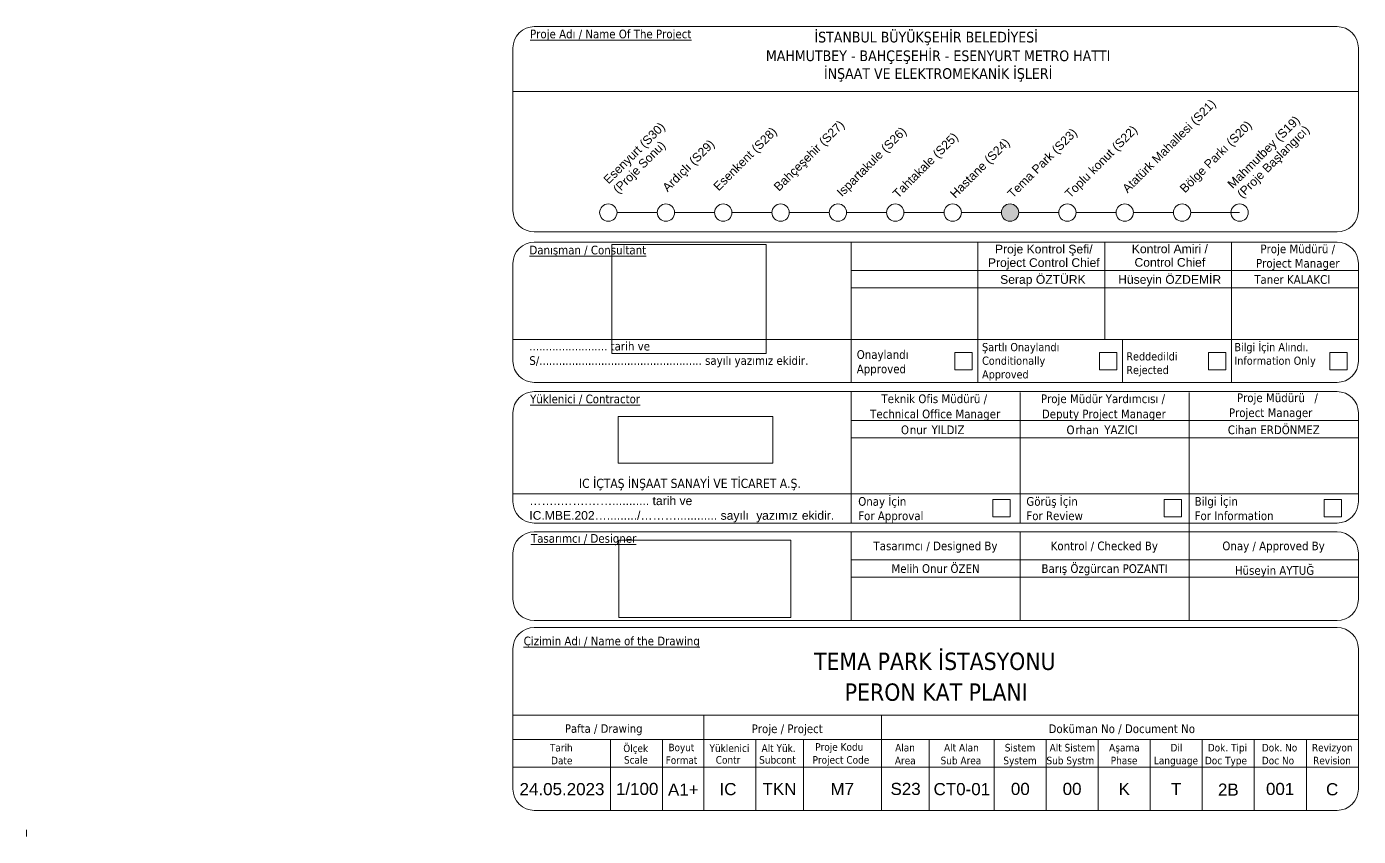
# Paper-space layout 'Layout1' of a CAD drawing. Header units: metres. Extents: x 0.923 to 1.235, y -0.003 to 0.372.
# Drawn here: x 0.9225 to 1.2294, y -0.003 to 0.1837 of the extents above; entities that cross this region are included whole.
import ezdxf

# ---------------------------------------------------------------- set-up
doc = ezdxf.new("R2010")
doc.units = ezdxf.units.M
doc.layers.add('G-PAFT', color=7, linetype='Continuous')
doc.styles.add('Arial_4', font='arial.ttf', dxfattribs={"height": 0.0028})
doc.styles.add('Arial_5', font='arial.ttf', dxfattribs={"height": 0.002})
doc.styles.add('Arial_6', font='arial.ttf', dxfattribs={"height": 0.001998})
doc.styles.add('Tahoma_1', font='tahoma.ttf', dxfattribs={"height": 0.001749})
doc.styles.add('Tahoma_11', font='tahoma.ttf', dxfattribs={"height": 0.004})
doc.styles.add('Tahoma_2', font='tahoma.ttf', dxfattribs={"height": 0.001998})
doc.styles.add('Tahoma_3', font='tahoma.ttf', dxfattribs={"height": 0.001722})
doc.styles.add('Tahoma_4', font='tahoma.ttf', dxfattribs={"height": 0.001968})
doc.styles.add('Tahoma_5', font='tahoma.ttf', dxfattribs={"height": 0.0021})
doc.styles.add('Tahoma_6', font='tahoma.ttf', dxfattribs={"height": 0.001889})
doc.styles.add('Tahoma_7', font='tahoma.ttf', dxfattribs={"height": 0.00246})
doc.styles.add('Tahoma_9', font='tahoma.ttf', dxfattribs={"height": 0.00246})
picture_1 = doc.add_image_def('image2.png', size_in_pixel=(1333, 599))
picture_2 = doc.add_image_def('image3.jpg', size_in_pixel=(645, 195))
picture_3 = doc.add_image_def('image4.png', size_in_pixel=(4953, 7004))

# ---------------------------------------------------------------- blocks, each defined once
blk = doc.blocks.new('*U887')
at = {"layer": 'G-PAFT', "lineweight": 9, "true_color": 0xff7f00}
h = blk.add_hatch(color=30, dxfattribs=at)
edge = h.paths.add_edge_path()
edge.add_arc((0.75314, 0.14531), 0.002, 180, 360)
edge.add_arc((0.75314, 0.14531), 0.002, 360, 540)
at = {"layer": 'G-PAFT', "lineweight": 9}
for p, q in [((0.6435, 0.18817), (0.8285, 0.18817)), ((0.63858, 0.14575), (0.63858, 0.18325)), ((0.83342, 0.18325), (0.83342, 0.14575)), ((0.83342, 0.17318), (0.63858, 0.17318)), ((0.8285, 0.14083), (0.6435, 0.14083)), ((0.8285, 0.13848), (0.6435, 0.13848)), ((0.71652, 0.13848), (0.71652, 0.10616)), ((0.74574, 0.13848), (0.74574, 0.11605)), ((0.77497, 0.13848), (0.77497, 0.11605)), ((0.80419, 0.13848), (0.80419, 0.11605)), ((0.63858, 0.11108), (0.63858, 0.13356)), ((0.83342, 0.13198), (0.71652, 0.13198)), ((0.83342, 0.13356), (0.83342, 0.11108)), ((0.83342, 0.12799), (0.71652, 0.12799)), ((0.83342, 0.11605), (0.63858, 0.11605)), ((0.74574, 0.11605), (0.74574, 0.10616)), ((0.77904, 0.11605), (0.77904, 0.10616)), ((0.80419, 0.11605), (0.80419, 0.10616)), ((0.74044, 0.11306), (0.74444, 0.11306)), ((0.74044, 0.10906), (0.74044, 0.11306)), ((0.74444, 0.11306), (0.74444, 0.10906)), ((0.77374, 0.11306), (0.77774, 0.11306)), ((0.77374, 0.10906), (0.77374, 0.11306)), ((0.77774, 0.11306), (0.77774, 0.10906)), ((0.7989, 0.11306), (0.80289, 0.11306)), ((0.7989, 0.10906), (0.7989, 0.11306)), ((0.80289, 0.11306), (0.80289, 0.10906)), ((0.82687, 0.11306), (0.83087, 0.11306)), ((0.82687, 0.10906), (0.82687, 0.11306)), ((0.83087, 0.11306), (0.83087, 0.10906)), ((0.74444, 0.10906), (0.74044, 0.10906)), ((0.77774, 0.10906), (0.77374, 0.10906)), ((0.80289, 0.10906), (0.7989, 0.10906)), ((0.83087, 0.10906), (0.82687, 0.10906)), ((0.8285, 0.10616), (0.6435, 0.10616)), ((0.8285, 0.10403), (0.6435, 0.10403)), ((0.71652, 0.07374), (0.71652, 0.10403)), ((0.75548, 0.07374), (0.75548, 0.10385)), ((0.79445, 0.07374), (0.79445, 0.10385)), ((0.63858, 0.07866), (0.63858, 0.09911)), ((0.83342, 0.09911), (0.83342, 0.07866)), ((0.83342, 0.09735), (0.71652, 0.09735)), ((0.83342, 0.09336), (0.71652, 0.09336)), ((0.63858, 0.08044), (0.83342, 0.08044)), ((0.7492, 0.07919), (0.75319, 0.07919)), ((0.7492, 0.07519), (0.7492, 0.07919)), ((0.75319, 0.07919), (0.75319, 0.07519)), ((0.78863, 0.07919), (0.79263, 0.07919)), ((0.78863, 0.07519), (0.78863, 0.07919)), ((0.79263, 0.07919), (0.79263, 0.07519)), ((0.82552, 0.07919), (0.82952, 0.07919)), ((0.82552, 0.07519), (0.82552, 0.07919)), ((0.82952, 0.07919), (0.82952, 0.07519)), ((0.8285, 0.07374), (0.6435, 0.07374)), ((0.75319, 0.07519), (0.7492, 0.07519)), ((0.79263, 0.07519), (0.78863, 0.07519)), ((0.79445, 0.07511), (0.79445, 0.05463)), ((0.82952, 0.07519), (0.82552, 0.07519)), ((0.8285, 0.07172), (0.6435, 0.07172)), ((0.71652, 0.07172), (0.71652, 0.05123)), ((0.71652, 0.06884), (0.71652, 0.07172)), ((0.75548, 0.05123), (0.75548, 0.07172)), ((0.79445, 0.05123), (0.79445, 0.07172)), ((0.79445, 0.07172), (0.79445, 0.05123)), ((0.63858, 0.05615), (0.63858, 0.0668)), ((0.83342, 0.06522), (0.71652, 0.06522)), ((0.83342, 0.0668), (0.83342, 0.05615)), ((0.83342, 0.06123), (0.71652, 0.06123)), ((0.8285, 0.05123), (0.6435, 0.05123)), ((0.8285, 0.04967), (0.6435, 0.04967)), ((0.63858, 0.01242), (0.63858, 0.04475)), ((0.83342, 0.04475), (0.83342, 0.03298)), ((0.83342, 0.03298), (0.83342, 0.01242)), ((0.83342, 0.02941), (0.63858, 0.02941)), ((0.68254, 0.0075), (0.68254, 0.02941)), ((0.72351, 0.0075), (0.72351, 0.02941)), ((0.83342, 0.02386), (0.63858, 0.02386)), ((0.66106, 0.0075), (0.66106, 0.02386)), ((0.67302, 0.0075), (0.67302, 0.02386)), ((0.69453, 0.0075), (0.69453, 0.02386)), ((0.70552, 0.0075), (0.70552, 0.02386)), ((0.7345, 0.0075), (0.7345, 0.02386)), ((0.74949, 0.0075), (0.74949, 0.02386)), ((0.76148, 0.0075), (0.76148, 0.02386)), ((0.77347, 0.0075), (0.77347, 0.02386)), ((0.78546, 0.0075), (0.78546, 0.02386)), ((0.79745, 0.0075), (0.79745, 0.02386)), ((0.80944, 0.0075), (0.80944, 0.02386)), ((0.82143, 0.0075), (0.82143, 0.02386)), ((0.83342, 0.01742), (0.63858, 0.01742)), ((0.8285, 0.0075), (0.6435, 0.0075))]:
    blk.add_line(p, q, dxfattribs=at)
at = {"layer": 'G-PAFT', "lineweight": 18}
for p, q in [((0.6626, 0.14531), (0.67182, 0.14531)), ((0.67582, 0.14531), (0.68504, 0.14531)), ((0.68904, 0.14531), (0.69826, 0.14531)), ((0.70226, 0.14531), (0.71148, 0.14531)), ((0.71548, 0.14531), (0.7247, 0.14531)), ((0.7287, 0.14531), (0.73792, 0.14531)), ((0.74192, 0.14531), (0.75114, 0.14531)), ((0.75514, 0.14531), (0.76436, 0.14531)), ((0.76836, 0.14531), (0.77758, 0.14531)), ((0.78158, 0.14531), (0.7908, 0.14531)), ((0.7948, 0.14531), (0.80605, 0.14531))]:
    blk.add_line(p, q, dxfattribs=at)
at = {"layer": 'G-PAFT', "color": 1, "lineweight": 9, "true_color": 0xff0000}
blk.add_line((0.5265, 0.0015), (0.5265, 0.003), dxfattribs=at)
at = {"layer": 'G-PAFT', "lineweight": 18}
for centre in [(0.66056, 0.14531), (0.67382, 0.14531), (0.68704, 0.14531), (0.70026, 0.14531), (0.71348, 0.14531), (0.7267, 0.14531), (0.73992, 0.14531), (0.75314, 0.14531), (0.76636, 0.14531), (0.77958, 0.14531), (0.7928, 0.14531), (0.80605, 0.14531)]:
    blk.add_circle(centre, 0.002, dxfattribs=at)
at = {"layer": 'G-PAFT', "lineweight": 9}
for centre, start, end in [((0.6435, 0.18325), 90, 180), ((0.8285, 0.18325), 0, 90), ((0.6435, 0.14575), 180, 270), ((0.8285, 0.14575), 270, 0), ((0.6435, 0.13356), 90, 180), ((0.8285, 0.13356), 0, 90), ((0.6435, 0.11108), 180, 270), ((0.8285, 0.11108), 270, 0), ((0.6435, 0.09911), 90, 180), ((0.8285, 0.09911), 0, 90), ((0.6435, 0.07866), 180, 270), ((0.8285, 0.07866), 270, 0), ((0.6435, 0.0668), 90, 180), ((0.8285, 0.0668), 0, 90), ((0.6435, 0.05615), 180, 270), ((0.8285, 0.05615), 270, 0), ((0.6435, 0.04475), 90, 180), ((0.8285, 0.04475), 0, 90), ((0.6435, 0.01242), 180, 270), ((0.8285, 0.01242), 270, 360)]:
    blk.add_arc(centre, 0.00492, start, end, dxfattribs=at)
at = {"layer": 'G-PAFT', "lineweight": 18}
for start, end in [(360, 180), (180, 0)]:
    blk.add_arc((0.75314, 0.14531), 0.002, start, end, dxfattribs=at)
at = {"layer": 'G-PAFT', "lineweight": 9}
for s, insert, char_height, width, attachment_point, line_spacing_factor, style in [('\\pt0.012,0.024,0.036,0.048,0.06,0.072,0.084,0.096,0.108,0.12,0.132,0.144,0.156,0.168,0.18,0.192,0.204,0.216,0.228,0.24,0.252,0.264,0.276,0.288,0.3,0.312,0.324,0.336,0.348,0.36,0.372,0.384;{\\LProje Adı / Name Of The Project}', (0.64252, 0.18748), 0.00199836, 0.0408848, 1, 0.996129, 'Tahoma_2'), ('\\pt0.012,0.024,0.036,0.048,0.06,0.072,0.084,0.096,0.108,0.12,0.132,0.144,0.156,0.168,0.18,0.192,0.204,0.216,0.228,0.24,0.252,0.264,0.276,0.288,0.3,0.312,0.324,0.336,0.348,0.36,0.372,0.384;İSTANBUL BÜYÜKŞEHİR BELEDİYESİ', (0.70805, 0.18698), 0.00246, 0.0555803, 1, 0.996129, 'Tahoma_9'), ('\\pt0.012,0.024,0.036,0.048,0.06,0.072,0.084,0.096,0.108,0.12,0.132,0.144,0.156,0.168,0.18,0.192,0.204,0.216,0.228,0.24,0.252,0.264,0.276,0.288,0.3,0.312,0.324,0.336,0.348,0.36,0.372,0.384;MAHMUTBEY - BAHÇEŞEHİR - ESENYURT METRO HATTI\\PİNŞAAT VE ELEKTROMEKANİK İŞLERİ', (0.73657, 0.18268), 0.00246011, 0.08473, 2, 0.996129, 'Tahoma_7'), ('\\pt0.012,0.024,0.036,0.048,0.06,0.072,0.084,0.096,0.108,0.12,0.132,0.144,0.156,0.168,0.18,0.192,0.204,0.216,0.228,0.24,0.252,0.264,0.276,0.288,0.3,0.312,0.324,0.336,0.348,0.36,0.372,0.384;{\\LDanışman / Consultant}', (0.64237, 0.13767), 0.00199836, 0.0288658, 1, 0.996129, 'Tahoma_2'), ('\\pt0.012,0.024,0.036,0.048,0.06,0.072,0.084,0.096,0.108,0.12,0.132,0.144,0.156,0.168,0.18,0.192,0.204,0.216,0.228,0.24,0.252,0.264,0.276,0.288,0.3,0.312,0.324,0.336,0.348,0.36,0.372,0.384;Proje Kontrol Şefi/\\PProject Control Chief', (0.76092, 0.13789), 0.00199836, 0.02659, 2, 0.936439, 'Arial_6'), ('\\pt0.012,0.024,0.036,0.048,0.06,0.072,0.084,0.096,0.108,0.12,0.132,0.144,0.156,0.168,0.18,0.192,0.204,0.216,0.228,0.24,0.252,0.264,0.276,0.288,0.3,0.312,0.324,0.336,0.348,0.36,0.372,0.384;Kontrol Amiri /\\PControl Chief', (0.78997, 0.13794), 0.00199836, 0.02659, 2, 0.936439, 'Arial_6'), ('\\pt0.012,0.024,0.036,0.048,0.06,0.072,0.084,0.096,0.108,0.12,0.132,0.144,0.156,0.168,0.18,0.192,0.204,0.216,0.228,0.24,0.252,0.264,0.276,0.288,0.3,0.312,0.324,0.336,0.348,0.36,0.372,0.384;Proje Müdürü /\\PProject Manager', (0.81945, 0.13794), 0.00199836, 0.02924, 2, 0.996129, 'Tahoma_2'), ('\\pt0.012,0.024,0.036,0.048,0.06,0.072,0.084,0.096,0.108,0.12,0.132,0.144,0.156,0.168,0.18,0.192,0.204,0.216,0.228,0.24,0.252,0.264,0.276,0.288,0.3,0.312,0.324,0.336,0.348,0.36,0.372,0.384;Serap ÖZTÜRK', (0.76071, 0.13088), 0.00199836, 0.0203111, 2, 0.936439, 'Arial_6'), ('\\pt0.012,0.024,0.036,0.048,0.06,0.072,0.084,0.096,0.108,0.12,0.132,0.144,0.156,0.168,0.18,0.192,0.204,0.216,0.228,0.24,0.252,0.264,0.276,0.288,0.3,0.312,0.324,0.336,0.348,0.36,0.372,0.384;Hüseyin ÖZDEMİR', (0.78993, 0.13088), 0.00199836, 0.0244521, 2, 0.936439, 'Arial_6'), ('\\pt0.012,0.024,0.036,0.048,0.06,0.072,0.084,0.096,0.108,0.12,0.132,0.144,0.156,0.168,0.18,0.192,0.204,0.216,0.228,0.24,0.252,0.264,0.276,0.288,0.3,0.312,0.324,0.336,0.348,0.36,0.372,0.384;Taner KALAKCI', (0.80942, 0.13088), 0.00199836, 0.0193718, 1, 0.996129, 'Tahoma_2'), ('\\pt0.012,0.024,0.036,0.048,0.06,0.072,0.084,0.096,0.108,0.12,0.132,0.144,0.156,0.168,0.18,0.192,0.204,0.216,0.228,0.24,0.252,0.264,0.276,0.288,0.3,0.312,0.324,0.336,0.348,0.36,0.372,0.384;........................ tarih ve\\PS/.................................................. sayılı yazımız ekidir.', (0.64235, 0.11551), 0.00199836, 0.06926, 1, 0.996129, 'Tahoma_2'), ('\\pt0.012,0.024,0.036,0.048,0.06,0.072,0.084,0.096,0.108,0.12,0.132,0.144,0.156,0.168,0.18,0.192,0.204,0.216,0.228,0.24,0.252,0.264,0.276,0.288,0.3,0.312,0.324,0.336,0.348,0.36,0.372,0.384;Onaylandı\\PApproved', (0.71781, 0.11358), 0.00199836, 0.01568, 1, 0.996129, 'Tahoma_2'), ('\\pt0.012,0.024,0.036,0.048,0.06,0.072,0.084,0.096,0.108,0.12,0.132,0.144,0.156,0.168,0.18,0.192,0.204,0.216,0.228,0.24,0.252,0.264,0.276,0.288,0.3,0.312,0.324,0.336,0.348,0.36,0.372,0.384;Şartlı Onaylandı\\PConditionally Approved', (0.74669, 0.11524), 0.00188889, 0.02434, 1, 0.996129, 'Tahoma_6'), ('\\pt0.012,0.024,0.036,0.048,0.06,0.072,0.084,0.096,0.108,0.12,0.132,0.144,0.156,0.168,0.18,0.192,0.204,0.216,0.228,0.24,0.252,0.264,0.276,0.288,0.3,0.312,0.324,0.336,0.348,0.36,0.372,0.384;Bilgi İçin Alındı.\\PInformation Only', (0.80485, 0.11524), 0.00188889, 0.01971, 1, 0.996129, 'Tahoma_6'), ('\\pt0.012,0.024,0.036,0.048,0.06,0.072,0.084,0.096,0.108,0.12,0.132,0.144,0.156,0.168,0.18,0.192,0.204,0.216,0.228,0.24,0.252,0.264,0.276,0.288,0.3,0.312,0.324,0.336,0.348,0.36,0.372,0.384;Reddedildi\\PRejected', (0.77993, 0.11311), 0.00188889, 0.01217, 1, 0.996129, 'Tahoma_6'), ('\\pt0.012,0.024,0.036,0.048,0.06,0.072,0.084,0.096,0.108,0.12,0.132,0.144,0.156,0.168,0.18,0.192,0.204,0.216,0.228,0.24,0.252,0.264,0.276,0.288,0.3,0.312,0.324,0.336,0.348,0.36,0.372,0.384;{\\LYüklenici / Contractor}', (0.64252, 0.10334), 0.00199836, 0.0273205, 1, 0.996129, 'Tahoma_2'), ('\\pt0.012,0.024,0.036,0.048,0.06,0.072,0.084,0.096,0.108,0.12,0.132,0.144,0.156,0.168,0.18,0.192,0.204,0.216,0.228,0.24,0.252,0.264,0.276,0.288,0.3,0.312,0.324,0.336,0.348,0.36,0.372,0.384;Teknik Ofis Müdürü /', (0.72349, 0.10338), 0.00199836, 0.0265933, 1, 0.996129, 'Tahoma_2'), ('\\pt0.012,0.024,0.036,0.048,0.06,0.072,0.084,0.096,0.108,0.12,0.132,0.144,0.156,0.168,0.18,0.192,0.204,0.216,0.228,0.24,0.252,0.264,0.276,0.288,0.3,0.312,0.324,0.336,0.348,0.36,0.372,0.384;Proje Müdür Yardımcısı /', (0.76025, 0.10338), 0.00199836, 0.0312696, 1, 0.996129, 'Tahoma_2'), ('\\pt0.012,0.024,0.036,0.048,0.06,0.072,0.084,0.096,0.108,0.12,0.132,0.144,0.156,0.168,0.18,0.192,0.204,0.216,0.228,0.24,0.252,0.264,0.276,0.288,0.3,0.312,0.324,0.336,0.348,0.36,0.372,0.384;Proje Müdürü', (0.80543, 0.10361), 0.00199836, 0.01717, 1, 0.996129, 'Tahoma_2'), ('\\pt0.012,0.024,0.036,0.048,0.06,0.072,0.084,0.096,0.108,0.12,0.132,0.144,0.156,0.168,0.18,0.192,0.204,0.216,0.228,0.24,0.252,0.264,0.276,0.288,0.3,0.312,0.324,0.336,0.348,0.36,0.372,0.384; /', (0.82254, 0.10361), 0.00199836, 0.0019998, 1, 0.996129, 'Tahoma_2'), ('\\pt0.012,0.024,0.036,0.048,0.06,0.072,0.084,0.096,0.108,0.12,0.132,0.144,0.156,0.168,0.18,0.192,0.204,0.216,0.228,0.24,0.252,0.264,0.276,0.288,0.3,0.312,0.324,0.336,0.348,0.36,0.372,0.384;Technical Office Manager', (0.7209, 0.09988), 0.00199836, 0.0322695, 1, 0.996129, 'Tahoma_2'), ('\\pt0.012,0.024,0.036,0.048,0.06,0.072,0.084,0.096,0.108,0.12,0.132,0.144,0.156,0.168,0.18,0.192,0.204,0.216,0.228,0.24,0.252,0.264,0.276,0.288,0.3,0.312,0.324,0.336,0.348,0.36,0.372,0.384;Deputy Project Manager', (0.76047, 0.09988), 0.00199836, 0.0307343, 1, 0.996129, 'Tahoma_2'), ('\\pt0.012,0.024,0.036,0.048,0.06,0.072,0.084,0.096,0.108,0.12,0.132,0.144,0.156,0.168,0.18,0.192,0.204,0.216,0.228,0.24,0.252,0.264,0.276,0.288,0.3,0.312,0.324,0.336,0.348,0.36,0.372,0.384;Project Manager', (0.80358, 0.10017), 0.00199836, 0.0208464, 1, 0.996129, 'Tahoma_2'), ('\\pt0.012,0.024,0.036,0.048,0.06,0.072,0.084,0.096,0.108,0.12,0.132,0.144,0.156,0.168,0.18,0.192,0.204,0.216,0.228,0.24,0.252,0.264,0.276,0.288,0.3,0.312,0.324,0.336,0.348,0.36,0.372,0.384;O', (0.728, 0.09622), 0.00199836, 0.0020705, 1, 0.996129, 'Tahoma_2'), ('\\pt0.012,0.024,0.036,0.048,0.06,0.072,0.084,0.096,0.108,0.12,0.132,0.144,0.156,0.168,0.18,0.192,0.204,0.216,0.228,0.24,0.252,0.264,0.276,0.288,0.3,0.312,0.324,0.336,0.348,0.36,0.372,0.384;nur', (0.73004, 0.09622), 0.00199836, 0.004343, 1, 0.996129, 'Tahoma_2'), ('\\pt0.012,0.024,0.036,0.048,0.06,0.072,0.084,0.096,0.108,0.12,0.132,0.144,0.156,0.168,0.18,0.192,0.204,0.216,0.228,0.24,0.252,0.264,0.276,0.288,0.3,0.312,0.324,0.336,0.348,0.36,0.372,0.384; YILDIZ', (0.7343, 0.09622), 0.00199836, 0.0096859, 1, 0.996129, 'Tahoma_2'), ('\\pt0.012,0.024,0.036,0.048,0.06,0.072,0.084,0.096,0.108,0.12,0.132,0.144,0.156,0.168,0.18,0.192,0.204,0.216,0.228,0.24,0.252,0.264,0.276,0.288,0.3,0.312,0.324,0.336,0.348,0.36,0.372,0.384;O', (0.76615, 0.09622), 0.00199836, 0.0020705, 1, 0.996129, 'Tahoma_2'), ('\\pt0.012,0.024,0.036,0.048,0.06,0.072,0.084,0.096,0.108,0.12,0.132,0.144,0.156,0.168,0.18,0.192,0.204,0.216,0.228,0.24,0.252,0.264,0.276,0.288,0.3,0.312,0.324,0.336,0.348,0.36,0.372,0.384;rhan', (0.76819, 0.09622), 0.00199836, 0.0058782, 1, 0.996129, 'Tahoma_2'), ('\\pt0.012,0.024,0.036,0.048,0.06,0.072,0.084,0.096,0.108,0.12,0.132,0.144,0.156,0.168,0.18,0.192,0.204,0.216,0.228,0.24,0.252,0.264,0.276,0.288,0.3,0.312,0.324,0.336,0.348,0.36,0.372,0.384;YAZICI', (0.77486, 0.09622), 0.00199836, 0.0089486, 1, 0.996129, 'Tahoma_2'), ('\\pt0.012,0.024,0.036,0.048,0.06,0.072,0.084,0.096,0.108,0.12,0.132,0.144,0.156,0.168,0.18,0.192,0.204,0.216,0.228,0.24,0.252,0.264,0.276,0.288,0.3,0.312,0.324,0.336,0.348,0.36,0.372,0.384;Cihan ERDÖNMEZ', (0.81392, 0.09622), 0.00199836, 0.0227856, 2, 0.996129, 'Tahoma_2'), ('\\pt0.012,0.024,0.036,0.048,0.06,0.072,0.084,0.096,0.108,0.12,0.132,0.144,0.156,0.168,0.18,0.192,0.204,0.216,0.228,0.24,0.252,0.264,0.276,0.288,0.3,0.312,0.324,0.336,0.348,0.36,0.372,0.384;IC İÇTAŞ İNŞAAT SANAYİ VE TİCARET A.Ş.', (0.6538, 0.08394), 0.0021, 0.0551157, 1, 0.996129, 'Tahoma_5'), ('\\pt0.012,0.024,0.036,0.048,0.06,0.072,0.084,0.096,0.108,0.12,0.132,0.144,0.156,0.168,0.18,0.192,0.204,0.216,0.228,0.24,0.252,0.264,0.276,0.288,0.3,0.312,0.324,0.336,0.348,0.36,0.372,0.384;……..…….……........... tarih ve', (0.64235, 0.07987), 0.002, 0.038885, 1, 0.936439, 'Arial_5'), ('\\pt0.012,0.024,0.036,0.048,0.06,0.072,0.084,0.096,0.108,0.12,0.132,0.144,0.156,0.168,0.18,0.192,0.204,0.216,0.228,0.24,0.252,0.264,0.276,0.288,0.3,0.312,0.324,0.336,0.348,0.36,0.372,0.384;Onay İçin\\PFor Approval', (0.71815, 0.07972), 0.00199836, 0.02097, 1, 0.996129, 'Tahoma_2'), ('\\pt0.012,0.024,0.036,0.048,0.06,0.072,0.084,0.096,0.108,0.12,0.132,0.144,0.156,0.168,0.18,0.192,0.204,0.216,0.228,0.24,0.252,0.264,0.276,0.288,0.3,0.312,0.324,0.336,0.348,0.36,0.372,0.384;Görüş İçin\\PFor Review', (0.7569, 0.07972), 0.00199836, 0.02434, 1, 0.996129, 'Tahoma_2'), ('\\pt0.012,0.024,0.036,0.048,0.06,0.072,0.084,0.096,0.108,0.12,0.132,0.144,0.156,0.168,0.18,0.192,0.204,0.216,0.228,0.24,0.252,0.264,0.276,0.288,0.3,0.312,0.324,0.336,0.348,0.36,0.372,0.384;Bilgi İçin\\PFor Information', (0.79568, 0.07972), 0.00199836, 0.02368, 1, 0.996129, 'Tahoma_2'), ('\\pt0.012,0.024,0.036,0.048,0.06,0.072,0.084,0.096,0.108,0.12,0.132,0.144,0.156,0.168,0.18,0.192,0.204,0.216,0.228,0.24,0.252,0.264,0.276,0.288,0.3,0.312,0.324,0.336,0.348,0.36,0.372,0.384;IC.MBE.202…........./………............ sayılı', (0.64235, 0.07649), 0.002, 0.0522473, 1, 0.936439, 'Arial_5'), ('\\pt0.012,0.024,0.036,0.048,0.06,0.072,0.084,0.096,0.108,0.12,0.132,0.144,0.156,0.168,0.18,0.192,0.204,0.216,0.228,0.24,0.252,0.264,0.276,0.288,0.3,0.312,0.324,0.336,0.348,0.36,0.372,0.384; y', (0.69389, 0.07649), 0.002, 0.0022725, 1, 0.936439, 'Arial_5'), ('\\pt0.012,0.024,0.036,0.048,0.06,0.072,0.084,0.096,0.108,0.12,0.132,0.144,0.156,0.168,0.18,0.192,0.204,0.216,0.228,0.24,0.252,0.264,0.276,0.288,0.3,0.312,0.324,0.336,0.348,0.36,0.372,0.384;azımız', (0.696, 0.07649), 0.002, 0.008484, 1, 0.936439, 'Arial_5'), ('\\pt0.012,0.024,0.036,0.048,0.06,0.072,0.084,0.096,0.108,0.12,0.132,0.144,0.156,0.168,0.18,0.192,0.204,0.216,0.228,0.24,0.252,0.264,0.276,0.288,0.3,0.312,0.324,0.336,0.348,0.36,0.372,0.384;ekidir.', (0.70515, 0.07649), 0.002, 0.0078174, 1, 0.936439, 'Arial_5'), ('\\pt0.012,0.024,0.036,0.048,0.06,0.072,0.084,0.096,0.108,0.12,0.132,0.144,0.156,0.168,0.18,0.192,0.204,0.216,0.228,0.24,0.252,0.264,0.276,0.288,0.3,0.312,0.324,0.336,0.348,0.36,0.372,0.384;{\\LTasarımcı / Designer}', (0.65486, 0.07119), 0.00199836, 0.02626, 2, 0.996129, 'Tahoma_2'), ('\\pt0.012,0.024,0.036,0.048,0.06,0.072,0.084,0.096,0.108,0.12,0.132,0.144,0.156,0.168,0.18,0.192,0.204,0.216,0.228,0.24,0.252,0.264,0.276,0.288,0.3,0.312,0.324,0.336,0.348,0.36,0.372,0.384;Tasarımcı / Designed By', (0.73596, 0.06946), 0.00199836, 0.0307343, 2, 0.996129, 'Tahoma_2'), ('\\pt0.012,0.024,0.036,0.048,0.06,0.072,0.084,0.096,0.108,0.12,0.132,0.144,0.156,0.168,0.18,0.192,0.204,0.216,0.228,0.24,0.252,0.264,0.276,0.288,0.3,0.312,0.324,0.336,0.348,0.36,0.372,0.384;Kontrol / Checked By', (0.77486, 0.06946), 0.00199836, 0.0265933, 2, 0.996129, 'Tahoma_2'), ('\\pt0.012,0.024,0.036,0.048,0.06,0.072,0.084,0.096,0.108,0.12,0.132,0.144,0.156,0.168,0.18,0.192,0.204,0.216,0.228,0.24,0.252,0.264,0.276,0.288,0.3,0.312,0.324,0.336,0.348,0.36,0.372,0.384;Onay / Approved By', (0.81387, 0.06946), 0.00199836, 0.025452, 2, 0.996129, 'Tahoma_2'), ('\\pt0.012,0.024,0.036,0.048,0.06,0.072,0.084,0.096,0.108,0.12,0.132,0.144,0.156,0.168,0.18,0.192,0.204,0.216,0.228,0.24,0.252,0.264,0.276,0.288,0.3,0.312,0.324,0.336,0.348,0.36,0.372,0.384;Melih Onur ÖZEN', (0.73597, 0.06424), 0.00199836, 0.021917, 2, 0.996129, 'Tahoma_2'), ('\\pt0.012,0.024,0.036,0.048,0.06,0.072,0.084,0.096,0.108,0.12,0.132,0.144,0.156,0.168,0.18,0.192,0.204,0.216,0.228,0.24,0.252,0.264,0.276,0.288,0.3,0.312,0.324,0.336,0.348,0.36,0.372,0.384;Barış Özgürcan POZANTI', (0.77494, 0.06424), 0.00199836, 0.0316635, 2, 0.996129, 'Tahoma_2'), ('\\pt0.012,0.024,0.036,0.048,0.06,0.072,0.084,0.096,0.108,0.12,0.132,0.144,0.156,0.168,0.18,0.192,0.204,0.216,0.228,0.24,0.252,0.264,0.276,0.288,0.3,0.312,0.324,0.336,0.348,0.36,0.372,0.384;Hüseyin AYTUĞ', (0.8141, 0.06252), 0.00199836, 0.03453, 5, 0.996129, 'Tahoma_2'), ('\\pt0.012,0.024,0.036,0.048,0.06,0.072,0.084,0.096,0.108,0.12,0.132,0.144,0.156,0.168,0.18,0.192,0.204,0.216,0.228,0.24,0.252,0.264,0.276,0.288,0.3,0.312,0.324,0.336,0.348,0.36,0.372,0.384;{\\LÇizimin Adı / Name of the Drawing}', (0.66134, 0.04755), 0.00199836, 0.0438946, 2, 0.996129, 'Tahoma_2')]:
    blk.add_mtext(s, dxfattribs=dict(at, insert=insert, char_height=char_height, width=width, attachment_point=attachment_point, line_spacing_factor=line_spacing_factor, style=style))
for s, insert, char_height, width, attachment_point, rotation, line_spacing_factor, style in [('\\pt0.012,0.024,0.036,0.048,0.06,0.072,0.084,0.096,0.108,0.12,0.132,0.144,0.156,0.168,0.18,0.192,0.204,0.216,0.228,0.24,0.252,0.264,0.276,0.288,0.3,0.312,0.324,0.336,0.348,0.36,0.372,0.384;Atatürk Mahallesi (S21)', (0.78066, 0.14926), 0.00199836, 0.0300677, 7, 45, 0.936439, 'Arial_6'), ('\\pt0.012,0.024,0.036,0.048,0.06,0.072,0.084,0.096,0.108,0.12,0.132,0.144,0.156,0.168,0.18,0.192,0.204,0.216,0.228,0.24,0.252,0.264,0.276,0.288,0.3,0.312,0.324,0.336,0.348,0.36,0.372,0.384;Esenyurt (S30)\\P(Proje Sonu)', (0.66326, 0.1491), 0.00199836, 0.02666, 7, 45, 0.936439, 'Arial_6'), ('\\pt0.012,0.024,0.036,0.048,0.06,0.072,0.084,0.096,0.108,0.12,0.132,0.144,0.156,0.168,0.18,0.192,0.204,0.216,0.228,0.24,0.252,0.264,0.276,0.288,0.3,0.312,0.324,0.336,0.348,0.36,0.372,0.384;Bahçeşehir (S27)', (0.70032, 0.14967), 0.00199836, 0.0223816, 7, 45, 0.936439, 'Arial_6'), ('\\pt0.012,0.024,0.036,0.048,0.06,0.072,0.084,0.096,0.108,0.12,0.132,0.144,0.156,0.168,0.18,0.192,0.204,0.216,0.228,0.24,0.252,0.264,0.276,0.288,0.3,0.312,0.324,0.336,0.348,0.36,0.372,0.384;Bölge Parkı (S20)', (0.79388, 0.14926), 0.00199836, 0.0228462, 7, 45, 0.936439, 'Arial_6'), ('\\pt0.012,0.024,0.036,0.048,0.06,0.072,0.084,0.096,0.108,0.12,0.132,0.144,0.156,0.168,0.18,0.192,0.204,0.216,0.228,0.24,0.252,0.264,0.276,0.288,0.3,0.312,0.324,0.336,0.348,0.36,0.372,0.384;Mahmutbey (S19)\\P(Proje Başlangıcı)', (0.80709, 0.14807), 0.00199836, 0.02811, 7, 45, 0.936439, 'Arial_6'), ('\\pt0.012,0.024,0.036,0.048,0.06,0.072,0.084,0.096,0.108,0.12,0.132,0.144,0.156,0.168,0.18,0.192,0.204,0.216,0.228,0.24,0.252,0.264,0.276,0.288,0.3,0.312,0.324,0.336,0.348,0.36,0.372,0.384;Esenkent (S28)', (0.6864, 0.14974), 0.00199836, 0.0199778, 7, 45, 0.936439, 'Arial_6'), ('\\pt0.012,0.024,0.036,0.048,0.06,0.072,0.084,0.096,0.108,0.12,0.132,0.144,0.156,0.168,0.18,0.192,0.204,0.216,0.228,0.24,0.252,0.264,0.276,0.288,0.3,0.312,0.324,0.336,0.348,0.36,0.372,0.384;Ispartakule (S26)', (0.71482, 0.14838), 0.00199836, 0.0220483, 7, 45, 0.936439, 'Arial_6'), ('\\pt0.012,0.024,0.036,0.048,0.06,0.072,0.084,0.096,0.108,0.12,0.132,0.144,0.156,0.168,0.18,0.192,0.204,0.216,0.228,0.24,0.252,0.264,0.276,0.288,0.3,0.312,0.324,0.336,0.348,0.36,0.372,0.384;Tahtakale (S25)', (0.72773, 0.14807), 0.00199836, 0.0205737, 7, 45, 0.936439, 'Arial_6'), ('\\pt0.012,0.024,0.036,0.048,0.06,0.072,0.084,0.096,0.108,0.12,0.132,0.144,0.156,0.168,0.18,0.192,0.204,0.216,0.228,0.24,0.252,0.264,0.276,0.288,0.3,0.312,0.324,0.336,0.348,0.36,0.372,0.384;Tema Park (S23)', (0.75417, 0.14807), 0.00199836, 0.0219776, 7, 45, 0.936439, 'Arial_6'), ('\\pt0.012,0.024,0.036,0.048,0.06,0.072,0.084,0.096,0.108,0.12,0.132,0.144,0.156,0.168,0.18,0.192,0.204,0.216,0.228,0.24,0.252,0.264,0.276,0.288,0.3,0.312,0.324,0.336,0.348,0.36,0.372,0.384;Toplu konut (S22)', (0.76739, 0.14807), 0.00199836, 0.0229775, 7, 45, 0.936439, 'Arial_6'), ('\\pt0.012,0.024,0.036,0.048,0.06,0.072,0.084,0.096,0.108,0.12,0.132,0.144,0.156,0.168,0.18,0.192,0.204,0.216,0.228,0.24,0.252,0.264,0.276,0.288,0.3,0.312,0.324,0.336,0.348,0.36,0.372,0.384;Ardıçlı (S29)', (0.67467, 0.1495), 0.00199836, 0.0160994, 7, 45, 0.936439, 'Arial_6'), ('\\pt0.012,0.024,0.036,0.048,0.06,0.072,0.084,0.096,0.108,0.12,0.132,0.144,0.156,0.168,0.18,0.192,0.204,0.216,0.228,0.24,0.252,0.264,0.276,0.288,0.3,0.312,0.324,0.336,0.348,0.36,0.372,0.384;Hastane (S24)', (0.74095, 0.14807), 0.00199836, 0.0186446, 7, 45, 0.936439, 'Arial_6'), ('\\pt0.012,0.024,0.036,0.048,0.06,0.072,0.084,0.096,0.108,0.12,0.132,0.144,0.156,0.168,0.18,0.192,0.204,0.216,0.228,0.24,0.252,0.264,0.276,0.288,0.3,0.312,0.324,0.336,0.348,0.36,0.372,0.384;Pafta / Drawing', (0.65054, 0.02734), 0.00196809, 0.0185032, 1, 360, 0.996129, 'Tahoma_4'), ('\\pt0.012,0.024,0.036,0.048,0.06,0.072,0.084,0.096,0.108,0.12,0.132,0.144,0.156,0.168,0.18,0.192,0.204,0.216,0.228,0.24,0.252,0.264,0.276,0.288,0.3,0.312,0.324,0.336,0.348,0.36,0.372,0.384;Proje / Project', (0.69359, 0.02731), 0.00199836, 0.0182406, 1, 360, 0.996129, 'Tahoma_2'), ('\\pt0.012,0.024,0.036,0.048,0.06,0.072,0.084,0.096,0.108,0.12,0.132,0.144,0.156,0.168,0.18,0.192,0.204,0.216,0.228,0.24,0.252,0.264,0.276,0.288,0.3,0.312,0.324,0.336,0.348,0.36,0.372,0.384;Doküman No / Document No', (0.76201, 0.02731), 0.00199836, 0.0364812, 1, 360, 0.996129, 'Tahoma_2'), ('\\pt0.012,0.024,0.036,0.048,0.06,0.072,0.084,0.096,0.108,0.12,0.132,0.144,0.156,0.168,0.18,0.192,0.204,0.216,0.228,0.24,0.252,0.264,0.276,0.288,0.3,0.312,0.324,0.336,0.348,0.36,0.372,0.384;Tarih', (0.64709, 0.02283), 0.00174857, 0.0056156, 1, 360, 0.996129, 'Tahoma_1'), ('\\pt0.012,0.024,0.036,0.048,0.06,0.072,0.084,0.096,0.108,0.12,0.132,0.144,0.156,0.168,0.18,0.192,0.204,0.216,0.228,0.24,0.252,0.264,0.276,0.288,0.3,0.312,0.324,0.336,0.348,0.36,0.372,0.384;Ölçek', (0.66401, 0.02266), 0.00172207, 0.0056762, 1, 360, 0.996129, 'Tahoma_3'), ('\\pt0.012,0.024,0.036,0.048,0.06,0.072,0.084,0.096,0.108,0.12,0.132,0.144,0.156,0.168,0.18,0.192,0.204,0.216,0.228,0.24,0.252,0.264,0.276,0.288,0.3,0.312,0.324,0.336,0.348,0.36,0.372,0.384;Boyut', (0.67444, 0.02286), 0.00172207, 0.0060095, 1, 360, 0.996129, 'Tahoma_3'), ('\\pt0.012,0.024,0.036,0.048,0.06,0.072,0.084,0.096,0.108,0.12,0.132,0.144,0.156,0.168,0.18,0.192,0.204,0.216,0.228,0.24,0.252,0.264,0.276,0.288,0.3,0.312,0.324,0.336,0.348,0.36,0.372,0.384;Yüklenici', (0.68388, 0.02271), 0.00174857, 0.0094839, 1, 360, 0.996129, 'Tahoma_1'), ('\\pt0.012,0.024,0.036,0.048,0.06,0.072,0.084,0.096,0.108,0.12,0.132,0.144,0.156,0.168,0.18,0.192,0.204,0.216,0.228,0.24,0.252,0.264,0.276,0.288,0.3,0.312,0.324,0.336,0.348,0.36,0.372,0.384;Alt Yük.', (0.69587, 0.02271), 0.00174857, 0.0084133, 1, 360, 0.996129, 'Tahoma_1'), ('\\pt0.012,0.024,0.036,0.048,0.06,0.072,0.084,0.096,0.108,0.12,0.132,0.144,0.156,0.168,0.18,0.192,0.204,0.216,0.228,0.24,0.252,0.264,0.276,0.288,0.3,0.312,0.324,0.336,0.348,0.36,0.372,0.384;Proje Kodu', (0.70824, 0.02299), 0.00174857, 0.0118978, 1, 360, 0.996129, 'Tahoma_1'), ('\\pt0.012,0.024,0.036,0.048,0.06,0.072,0.084,0.096,0.108,0.12,0.132,0.144,0.156,0.168,0.18,0.192,0.204,0.216,0.228,0.24,0.252,0.264,0.276,0.288,0.3,0.312,0.324,0.336,0.348,0.36,0.372,0.384;Alan', (0.72666, 0.02283), 0.00174857, 0.004747, 1, 360, 0.996129, 'Tahoma_1'), ('\\pt0.012,0.024,0.036,0.048,0.06,0.072,0.084,0.096,0.108,0.12,0.132,0.144,0.156,0.168,0.18,0.192,0.204,0.216,0.228,0.24,0.252,0.264,0.276,0.288,0.3,0.312,0.324,0.336,0.348,0.36,0.372,0.384;Alt Alan', (0.73793, 0.02283), 0.00174857, 0.0083527, 1, 360, 0.996129, 'Tahoma_1'), ('\\pt0.012,0.024,0.036,0.048,0.06,0.072,0.084,0.096,0.108,0.12,0.132,0.144,0.156,0.168,0.18,0.192,0.204,0.216,0.228,0.24,0.252,0.264,0.276,0.288,0.3,0.312,0.324,0.336,0.348,0.36,0.372,0.384;Sistem', (0.75193, 0.02283), 0.00174857, 0.0072821, 1, 360, 0.996129, 'Tahoma_1'), ('\\pt0.012,0.024,0.036,0.048,0.06,0.072,0.084,0.096,0.108,0.12,0.132,0.144,0.156,0.168,0.18,0.192,0.204,0.216,0.228,0.24,0.252,0.264,0.276,0.288,0.3,0.312,0.324,0.336,0.348,0.36,0.372,0.384;Alt Sistem', (0.76226, 0.02283), 0.00174857, 0.0108878, 1, 360, 0.996129, 'Tahoma_1'), ('\\pt0.012,0.024,0.036,0.048,0.06,0.072,0.084,0.096,0.108,0.12,0.132,0.144,0.156,0.168,0.18,0.192,0.204,0.216,0.228,0.24,0.252,0.264,0.276,0.288,0.3,0.312,0.324,0.336,0.348,0.36,0.372,0.384;A', (0.77595, 0.02283), 0.00174857, 0.0015352, 1, 360, 0.996129, 'Tahoma_1'), ('\\pt0.012,0.024,0.036,0.048,0.06,0.072,0.084,0.096,0.108,0.12,0.132,0.144,0.156,0.168,0.18,0.192,0.204,0.216,0.228,0.24,0.252,0.264,0.276,0.288,0.3,0.312,0.324,0.336,0.348,0.36,0.372,0.384;şama', (0.7774, 0.02283), 0.00174857, 0.0058176, 1, 360, 0.996129, 'Tahoma_1'), ('\\pt0.012,0.024,0.036,0.048,0.06,0.072,0.084,0.096,0.108,0.12,0.132,0.144,0.156,0.168,0.18,0.192,0.204,0.216,0.228,0.24,0.252,0.264,0.276,0.288,0.3,0.312,0.324,0.336,0.348,0.36,0.372,0.384;Dil', (0.79012, 0.02283), 0.00174857, 0.0028078, 1, 360, 0.996129, 'Tahoma_1'), ('\\pt0.012,0.024,0.036,0.048,0.06,0.072,0.084,0.096,0.108,0.12,0.132,0.144,0.156,0.168,0.18,0.192,0.204,0.216,0.228,0.24,0.252,0.264,0.276,0.288,0.3,0.312,0.324,0.336,0.348,0.36,0.372,0.384;Dok. Tipi', (0.79871, 0.02283), 0.00174857, 0.0096859, 1, 360, 0.996129, 'Tahoma_1'), ('\\pt0.012,0.024,0.036,0.048,0.06,0.072,0.084,0.096,0.108,0.12,0.132,0.144,0.156,0.168,0.18,0.192,0.204,0.216,0.228,0.24,0.252,0.264,0.276,0.288,0.3,0.312,0.324,0.336,0.348,0.36,0.372,0.384;Dok. No', (0.81117, 0.02283), 0.00174857, 0.0088173, 1, 360, 0.996129, 'Tahoma_1'), ('\\pt0.012,0.024,0.036,0.048,0.06,0.072,0.084,0.096,0.108,0.12,0.132,0.144,0.156,0.168,0.18,0.192,0.204,0.216,0.228,0.24,0.252,0.264,0.276,0.288,0.3,0.312,0.324,0.336,0.348,0.36,0.372,0.384;Revizyon', (0.82271, 0.02283), 0.00174857, 0.0096253, 1, 360, 0.996129, 'Tahoma_1'), ('\\pt0.012,0.024,0.036,0.048,0.06,0.072,0.084,0.096,0.108,0.12,0.132,0.144,0.156,0.168,0.18,0.192,0.204,0.216,0.228,0.24,0.252,0.264,0.276,0.288,0.3,0.312,0.324,0.336,0.348,0.36,0.372,0.384;Date', (0.64736, 0.01986), 0.00174857, 0.0050803, 1, 360, 0.996129, 'Tahoma_1'), ('\\pt0.012,0.024,0.036,0.048,0.06,0.072,0.084,0.096,0.108,0.12,0.132,0.144,0.156,0.168,0.18,0.192,0.204,0.216,0.228,0.24,0.252,0.264,0.276,0.288,0.3,0.312,0.324,0.336,0.348,0.36,0.372,0.384;Scale', (0.66418, 0.02), 0.00172207, 0.0054136, 1, 360, 0.996129, 'Tahoma_3'), ('\\pt0.012,0.024,0.036,0.048,0.06,0.072,0.084,0.096,0.108,0.12,0.132,0.144,0.156,0.168,0.18,0.192,0.204,0.216,0.228,0.24,0.252,0.264,0.276,0.288,0.3,0.312,0.324,0.336,0.348,0.36,0.372,0.384;Format', (0.67379, 0.01993), 0.00172207, 0.0073528, 1, 360, 0.996129, 'Tahoma_3'), ('\\pt0.012,0.024,0.036,0.048,0.06,0.072,0.084,0.096,0.108,0.12,0.132,0.144,0.156,0.168,0.18,0.192,0.204,0.216,0.228,0.24,0.252,0.264,0.276,0.288,0.3,0.312,0.324,0.336,0.348,0.36,0.372,0.384;Contr', (0.68531, 0.02001), 0.00174857, 0.0059489, 1, 360, 0.996129, 'Tahoma_1'), ('\\pt0.012,0.024,0.036,0.048,0.06,0.072,0.084,0.096,0.108,0.12,0.132,0.144,0.156,0.168,0.18,0.192,0.204,0.216,0.228,0.24,0.252,0.264,0.276,0.288,0.3,0.312,0.324,0.336,0.348,0.36,0.372,0.384;Subcont', (0.69532, 0.02001), 0.00174857, 0.008888, 1, 360, 0.996129, 'Tahoma_1'), ('\\pt0.012,0.024,0.036,0.048,0.06,0.072,0.084,0.096,0.108,0.12,0.132,0.144,0.156,0.168,0.18,0.192,0.204,0.216,0.228,0.24,0.252,0.264,0.276,0.288,0.3,0.312,0.324,0.336,0.348,0.36,0.372,0.384;Project Code', (0.70762, 0.02001), 0.00174857, 0.0136956, 1, 360, 0.996129, 'Tahoma_1'), ('\\pt0.012,0.024,0.036,0.048,0.06,0.072,0.084,0.096,0.108,0.12,0.132,0.144,0.156,0.168,0.18,0.192,0.204,0.216,0.228,0.24,0.252,0.264,0.276,0.288,0.3,0.312,0.324,0.336,0.348,0.36,0.372,0.384;Area', (0.7266, 0.01986), 0.00174857, 0.0049389, 1, 360, 0.996129, 'Tahoma_1'), ('\\pt0.012,0.024,0.036,0.048,0.06,0.072,0.084,0.096,0.108,0.12,0.132,0.144,0.156,0.168,0.18,0.192,0.204,0.216,0.228,0.24,0.252,0.264,0.276,0.288,0.3,0.312,0.324,0.336,0.348,0.36,0.372,0.384;Sub Area', (0.73713, 0.01986), 0.00174857, 0.0098879, 1, 360, 0.996129, 'Tahoma_1'), ('\\pt0.012,0.024,0.036,0.048,0.06,0.072,0.084,0.096,0.108,0.12,0.132,0.144,0.156,0.168,0.18,0.192,0.204,0.216,0.228,0.24,0.252,0.264,0.276,0.288,0.3,0.312,0.324,0.336,0.348,0.36,0.372,0.384;System', (0.7516, 0.01986), 0.00174857, 0.0079487, 1, 360, 0.996129, 'Tahoma_1'), ('\\pt0.012,0.024,0.036,0.048,0.06,0.072,0.084,0.096,0.108,0.12,0.132,0.144,0.156,0.168,0.18,0.192,0.204,0.216,0.228,0.24,0.252,0.264,0.276,0.288,0.3,0.312,0.324,0.336,0.348,0.36,0.372,0.384;Sub Systm', (0.76153, 0.01986), 0.00174857, 0.0116251, 1, 360, 0.996129, 'Tahoma_1'), ('\\pt0.012,0.024,0.036,0.048,0.06,0.072,0.084,0.096,0.108,0.12,0.132,0.144,0.156,0.168,0.18,0.192,0.204,0.216,0.228,0.24,0.252,0.264,0.276,0.288,0.3,0.312,0.324,0.336,0.348,0.36,0.372,0.384;Phase', (0.77634, 0.01986), 0.00174857, 0.0064842, 1, 360, 0.996129, 'Tahoma_1'), ('\\pt0.012,0.024,0.036,0.048,0.06,0.072,0.084,0.096,0.108,0.12,0.132,0.144,0.156,0.168,0.18,0.192,0.204,0.216,0.228,0.24,0.252,0.264,0.276,0.288,0.3,0.312,0.324,0.336,0.348,0.36,0.372,0.384;Language', (0.78629, 0.01986), 0.00174857, 0.0105545, 1, 360, 0.996129, 'Tahoma_1'), ('\\pt0.012,0.024,0.036,0.048,0.06,0.072,0.084,0.096,0.108,0.12,0.132,0.144,0.156,0.168,0.18,0.192,0.204,0.216,0.228,0.24,0.252,0.264,0.276,0.288,0.3,0.312,0.324,0.336,0.348,0.36,0.372,0.384;Doc Type', (0.79805, 0.01986), 0.00174857, 0.0102919, 1, 360, 0.996129, 'Tahoma_1'), ('\\pt0.012,0.024,0.036,0.048,0.06,0.072,0.084,0.096,0.108,0.12,0.132,0.144,0.156,0.168,0.18,0.192,0.204,0.216,0.228,0.24,0.252,0.264,0.276,0.288,0.3,0.312,0.324,0.336,0.348,0.36,0.372,0.384;Doc No', (0.81117, 0.01986), 0.00174857, 0.0080194, 1, 360, 0.996129, 'Tahoma_1'), ('\\pt0.012,0.024,0.036,0.048,0.06,0.072,0.084,0.096,0.108,0.12,0.132,0.144,0.156,0.168,0.18,0.192,0.204,0.216,0.228,0.24,0.252,0.264,0.276,0.288,0.3,0.312,0.324,0.336,0.348,0.36,0.372,0.384;Revision', (0.82298, 0.01986), 0.00174857, 0.0090193, 1, 360, 0.996129, 'Tahoma_1'), ('\\pt0.0127,0.0254,0.0381,0.0508,0.0635,0.0762,0.0889,0.1016,0.1143,0.127,0.1397,0.1524,0.1651,0.1778,0.1905,0.2032,0.2159,0.2286,0.2413,0.254,0.2667,0.2794,0.2921,0.3048,0.3175,0.3302,0.3429,0.3556,0.3683,0.381,0.3937,0.4064;IC', (0.68618, 0.0138), 0.0028, 0.003939, 1, 360, 0.936439, 'Arial_4'), ('\\pt0.0127,0.0254,0.0381,0.0508,0.0635,0.0762,0.0889,0.1016,0.1143,0.127,0.1397,0.1524,0.1651,0.1778,0.1905,0.2032,0.2159,0.2286,0.2413,0.254,0.2667,0.2794,0.2921,0.3048,0.3175,0.3302,0.3429,0.3556,0.3683,0.381,0.3937,0.4064;TKN', (0.69609, 0.01384), 0.0028, 0.0079487, 1, 360, 0.936439, 'Arial_4')]:
    blk.add_mtext(s, dxfattribs=dict(at, insert=insert, char_height=char_height, width=width, attachment_point=attachment_point, rotation=rotation, line_spacing_factor=line_spacing_factor, style=style))
at = {"layer": 'G-PAFT', "lineweight": 18}
image = blk.add_image(picture_3, insert=(0.69692, 0.11281), size_in_units=(0.02515, 0.03556), rotation=90, dxfattribs=at)
image.dxf.flags = 7
image = blk.add_image(picture_2, insert=(0.66286, 0.08754), size_in_units=(0.0356, 0.01076), dxfattribs=at)
image.dxf.flags = 7
image = blk.add_image(picture_1, insert=(0.66299, 0.05197), size_in_units=(0.03964, 0.01781), dxfattribs=at)
image.dxf.flags = 7

psp = doc.layouts.get("Layout1")

# ---------------------------------------------------------------- block references
at = {"layer": 'G-PAFT', "lineweight": 9}
psp.add_blockref('*U887', (0.39602, -0.00449), dxfattribs=at)

# ---------------------------------------------------------------- texts
at = {"layer": 'G-PAFT', "lineweight": 9, "char_height": 0.004, "line_spacing_factor": 0.996129, "style": 'Tahoma_11'}
for s, insert, width, attachment_point in [('\\pt0.0127,0.0254,0.0381,0.0508,0.0635,0.0762,0.0889,0.1016,0.1143,0.127,0.1397,0.1524,0.1651,0.1778,0.1905,0.2032,0.2159,0.2286,0.2413,0.254,0.2667,0.2794,0.2921,0.3048,0.3175,0.3302,0.3429,0.3556,0.3683,0.381,0.3937,0.4064;TEMA PARK İSTASYONU', (1.13182, 0.03938), 0.05927, 2), ('\\pt0.0127,0.0254,0.0381,0.0508,0.0635,0.0762,0.0889,0.1016,0.1143,0.127,0.1397,0.1524,0.1651,0.1778,0.1905,0.2032,0.2159,0.2286,0.2413,0.254,0.2667,0.2794,0.2921,0.3048,0.3175,0.3302,0.3429,0.3556,0.3683,0.381,0.3937,0.4064;PERON KAT PLANI', (1.13216, 0.03023), 0.04511, 5)]:
    psp.add_mtext(s, dxfattribs=dict(at, insert=insert, width=width, attachment_point=attachment_point))

# ---------------------------------------------------------------- next in the draw order: texts
at = {"layer": 'G-PAFT', "lineweight": 9, "char_height": 0.0028, "attachment_point": 2, "line_spacing_factor": 0.936439, "style": 'Arial_4', "bg_fill": 3, "box_fill_scale": 1.25, "bg_fill_color": 256, "bg_fill_true_color": 13158600, "bg_fill_transparency": 0}
for s, insert, width in [('\\pt0.0127,0.0254,0.0381,0.0508,0.0635,0.0762,0.0889,0.1016,0.1143,0.127,0.1397,0.1524,0.1651,0.1778,0.1905,0.2032,0.2159,0.2286,0.2413,0.254,0.2667,0.2794,0.2921,0.3048,0.3175,0.3302,0.3429,0.3556,0.3683,0.381,0.3937,0.4064;1/100', (1.06322, 0.00935), 0.00986), ('\\pt0.0127,0.0254,0.0381,0.0508,0.0635,0.0762,0.0889,0.1016,0.1143,0.127,0.1397,0.1524,0.1651,0.1778,0.1905,0.2032,0.2159,0.2286,0.2413,0.254,0.2667,0.2794,0.2921,0.3048,0.3175,0.3302,0.3429,0.3556,0.3683,0.381,0.3937,0.4064;M7', (1.11049, 0.00935), 0.00549), ('\\pt0.0127,0.0254,0.0381,0.0508,0.0635,0.0762,0.0889,0.1016,0.1143,0.127,0.1397,0.1524,0.1651,0.1778,0.1905,0.2032,0.2159,0.2286,0.2413,0.254,0.2667,0.2794,0.2921,0.3048,0.3175,0.3302,0.3429,0.3556,0.3683,0.381,0.3937,0.4064;CT0-01', (1.13805, 0.00931), 0.01316), ('\\pt0.0127,0.0254,0.0381,0.0508,0.0635,0.0762,0.0889,0.1016,0.1143,0.127,0.1397,0.1524,0.1651,0.1778,0.1905,0.2032,0.2159,0.2286,0.2413,0.254,0.2667,0.2794,0.2921,0.3048,0.3175,0.3302,0.3429,0.3556,0.3683,0.381,0.3937,0.4064;00', (1.15153, 0.00935), 0.00443), ('\\pt0.0127,0.0254,0.0381,0.0508,0.0635,0.0762,0.0889,0.1016,0.1143,0.127,0.1397,0.1524,0.1651,0.1778,0.1905,0.2032,0.2159,0.2286,0.2413,0.254,0.2667,0.2794,0.2921,0.3048,0.3175,0.3302,0.3429,0.3556,0.3683,0.381,0.3937,0.4064;00', (1.16346, 0.00935), 0.00443), ('\\pt0.0127,0.0254,0.0381,0.0508,0.0635,0.0762,0.0889,0.1016,0.1143,0.127,0.1397,0.1524,0.1651,0.1778,0.1905,0.2032,0.2159,0.2286,0.2413,0.254,0.2667,0.2794,0.2921,0.3048,0.3175,0.3302,0.3429,0.3556,0.3683,0.381,0.3937,0.4064;K', (1.17547, 0.00935), 0.00265), ('\\pt0.0127,0.0254,0.0381,0.0508,0.0635,0.0762,0.0889,0.1016,0.1143,0.127,0.1397,0.1524,0.1651,0.1778,0.1905,0.2032,0.2159,0.2286,0.2413,0.254,0.2667,0.2794,0.2921,0.3048,0.3175,0.3302,0.3429,0.3556,0.3683,0.381,0.3937,0.4064;T', (1.18747, 0.00935), 0.00245), ('\\pt0.0127,0.0254,0.0381,0.0508,0.0635,0.0762,0.0889,0.1016,0.1143,0.127,0.1397,0.1524,0.1651,0.1778,0.1905,0.2032,0.2159,0.2286,0.2413,0.254,0.2667,0.2794,0.2921,0.3048,0.3175,0.3302,0.3429,0.3556,0.3683,0.381,0.3937,0.4064;2B', (1.19947, 0.00919), 0.00483), ('\\pt0.0127,0.0254,0.0381,0.0508,0.0635,0.0762,0.0889,0.1016,0.1143,0.127,0.1397,0.1524,0.1651,0.1778,0.1905,0.2032,0.2159,0.2286,0.2413,0.254,0.2667,0.2794,0.2921,0.3048,0.3175,0.3302,0.3429,0.3556,0.3683,0.381,0.3937,0.4064;001', (1.21141, 0.00935), 0.00662), ('\\pt0.0127,0.0254,0.0381,0.0508,0.0635,0.0762,0.0889,0.1016,0.1143,0.127,0.1397,0.1524,0.1651,0.1778,0.1905,0.2032,0.2159,0.2286,0.2413,0.254,0.2667,0.2794,0.2921,0.3048,0.3175,0.3302,0.3429,0.3556,0.3683,0.381,0.3937,0.4064;C', (1.2234, 0.00927), 0.00291)]:
    psp.add_mtext(s, dxfattribs=dict(at, insert=insert, width=width))

# ---------------------------------------------------------------- next in the draw order: texts
for s, insert, width in [('\\pt0.0127,0.0254,0.0381,0.0508,0.0635,0.0762,0.0889,0.1016,0.1143,0.127,0.1397,0.1524,0.1651,0.1778,0.1905,0.2032,0.2159,0.2286,0.2413,0.254,0.2667,0.2794,0.2921,0.3048,0.3175,0.3302,0.3429,0.3556,0.3683,0.381,0.3937,0.4064;24.05.2023', (1.0459, 0.00931), 0.01965), ('\\pt0.0127,0.0254,0.0381,0.0508,0.0635,0.0762,0.0889,0.1016,0.1143,0.127,0.1397,0.1524,0.1651,0.1778,0.1905,0.2032,0.2159,0.2286,0.2413,0.254,0.2667,0.2794,0.2921,0.3048,0.3175,0.3302,0.3429,0.3556,0.3683,0.381,0.3937,0.4064;A1+', (1.07386, 0.00919), 0.00708), ('\\pt0.0127,0.0254,0.0381,0.0508,0.0635,0.0762,0.0889,0.1016,0.1143,0.127,0.1397,0.1524,0.1651,0.1778,0.1905,0.2032,0.2159,0.2286,0.2413,0.254,0.2667,0.2794,0.2921,0.3048,0.3175,0.3302,0.3429,0.3556,0.3683,0.381,0.3937,0.4064;S23', (1.12509, 0.00935), 0.00701)]:
    psp.add_mtext(s, dxfattribs=dict(at, insert=insert, width=width))

doc.saveas('drawing.dxf')
